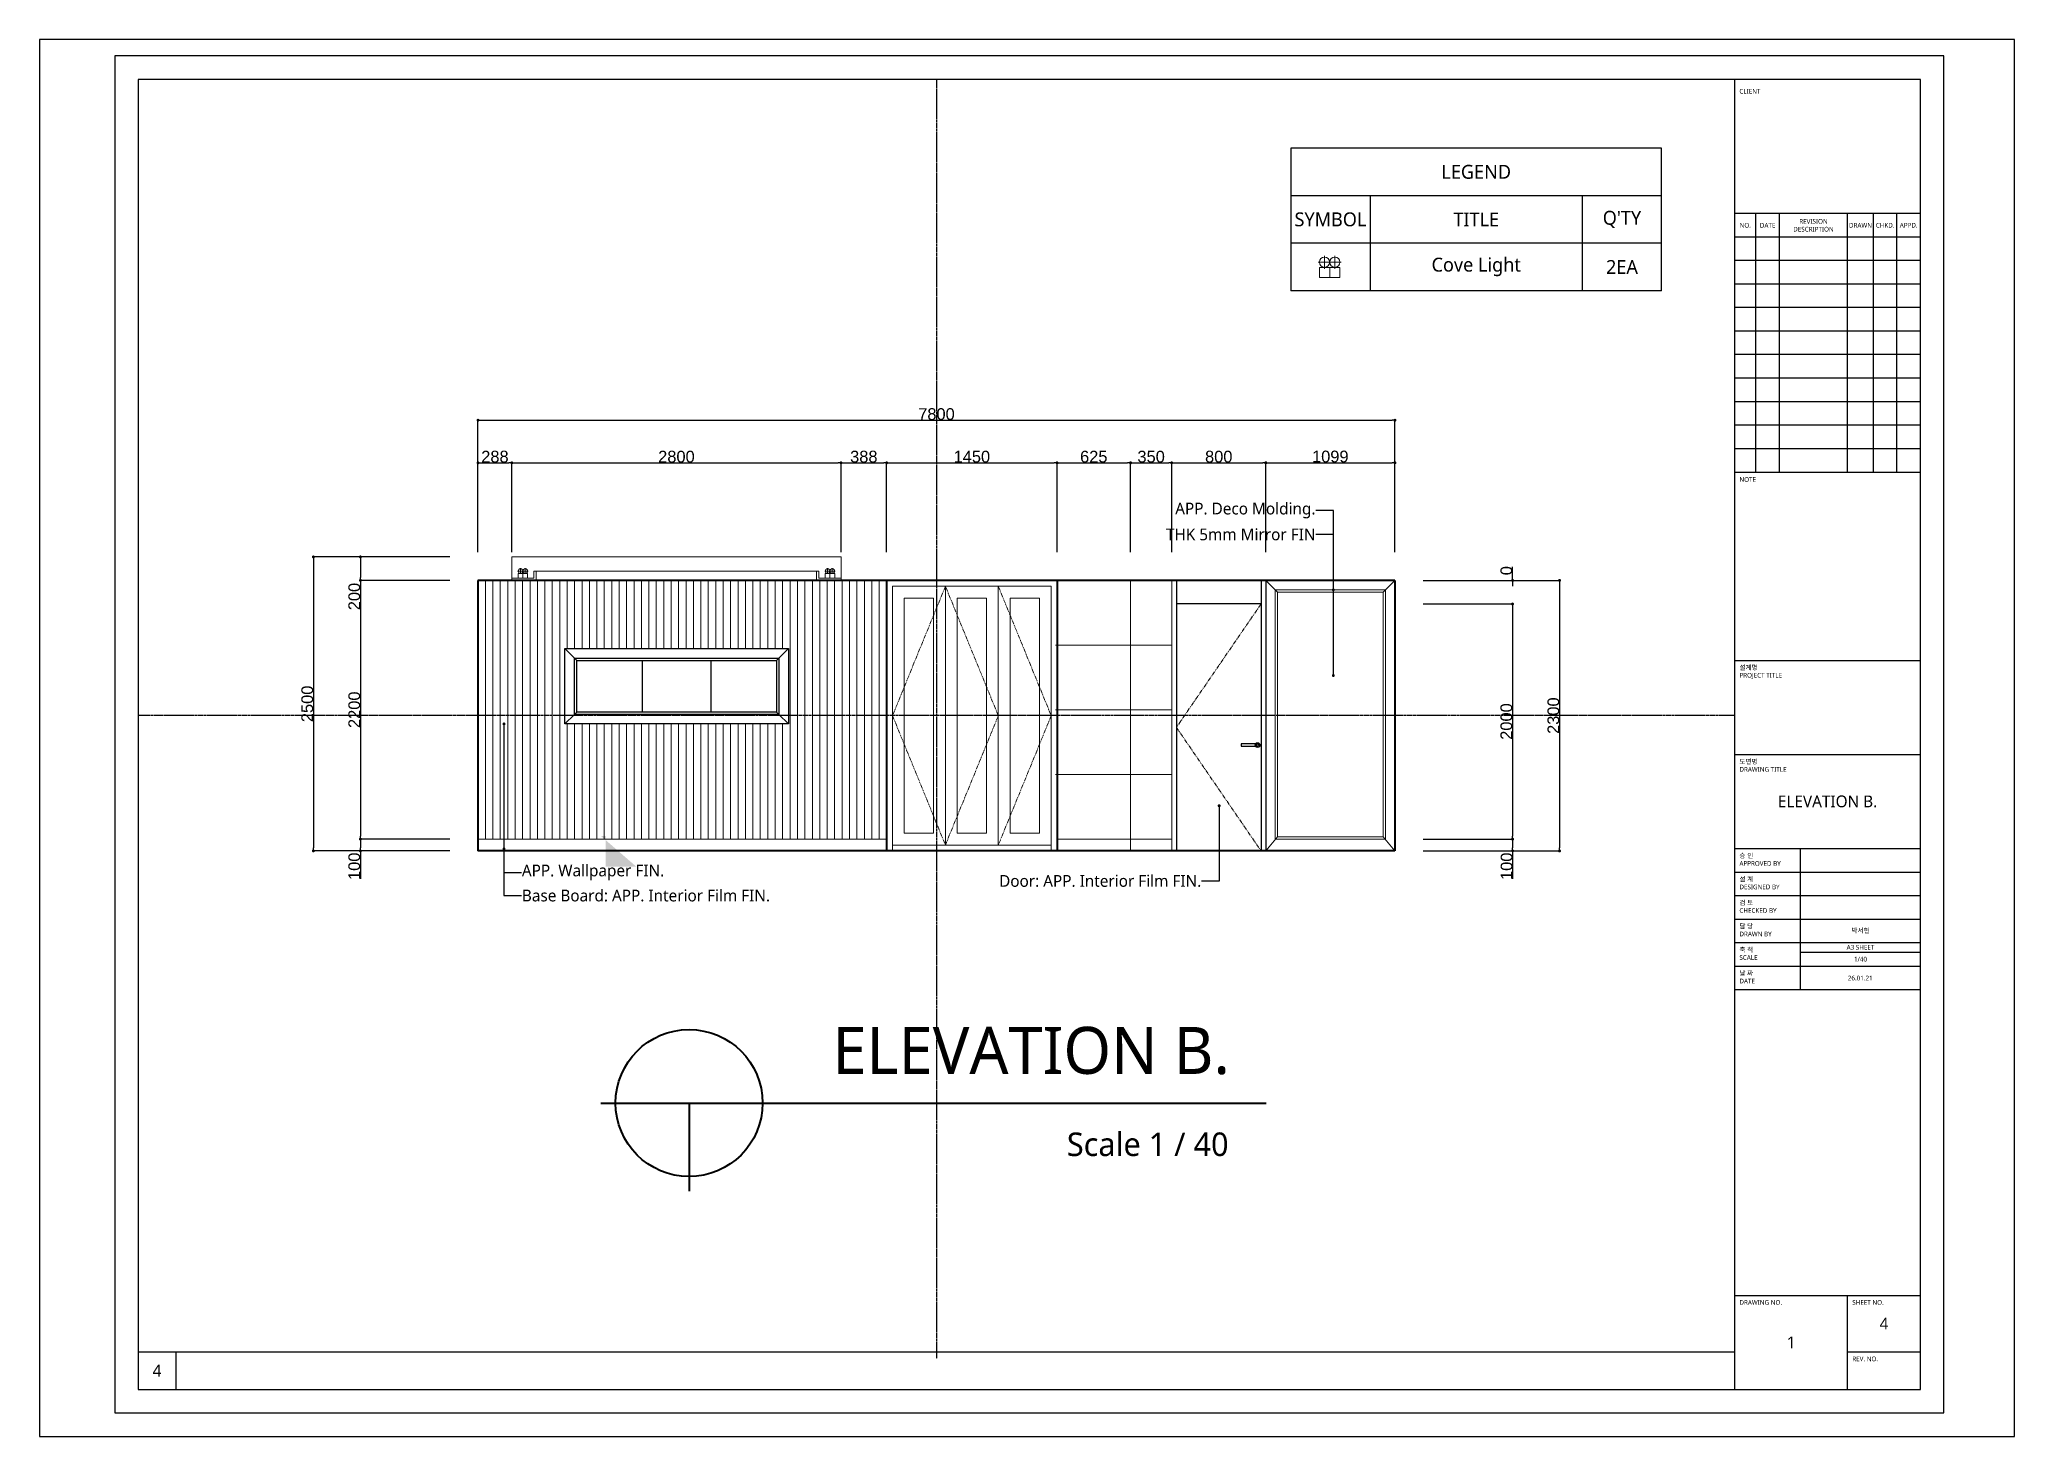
# Model space of a CAD drawing. Header units: millimetres. Extents: x 0 to 16800, y 0 to 11880.
import ezdxf
from ezdxf import colors
from ezdxf.entities.mleader import LeaderData, LeaderLine
from ezdxf.math import Vec2, Vec3

# ---------------------------------------------------------------- set-up
doc = ezdxf.new("R2010")
doc.units = ezdxf.units.MM
for name, pattern in [('CENTER', [50.8, 31.75, -6.35, 6.35, -6.35]), ('CENTER2', [28.575, 19.05, -3.175, 3.175, -3.175]), ('PHANTOM', [63.5, 31.75, -6.35, 6.35, -6.35, 6.35, -6.35])]:
    doc.linetypes.add(name, pattern=pattern)
for name, color, linetype, lineweight in [('가구', 4, 'Continuous', 20), ('가상선', 6, 'PHANTOM', 20), ('도면명', 3, 'Continuous', 40), ('문자', 3, 'Continuous', 25), ('문－창문', 4, 'Continuous', 25), ('벽체선', 2, 'Continuous', 40), ('우물천장', 2, 'Continuous', 20), ('조명', 6, 'Continuous', 20), ('치수', 7, 'Continuous', 20), ('타일', 5, 'Continuous', 9)]:
    doc.layers.add(name, color=color, linetype=linetype, lineweight=lineweight)
for name, color, linetype in [('실선', 7, 'Continuous'), ('중심선', 1, 'CENTER'), ('틀', 7, 'Continuous')]:
    doc.layers.add(name, color=color, linetype=linetype)
doc.styles.add('h1', font='malgun.ttf', dxfattribs={"height": 100})
doc.styles.add('H2', font='malgun.ttf')
doc.styles.get("Standard").update_dxf_attribs({"font": 'arial.ttf'})
doc.dimstyles.new('h1', dxfattribs={"dimtxt": 100, "dimasz": 25, "dimexe": 1.25, "dimexo": 240, "dimtad": 1, "dimtxsty": 'Standard', "dimblk": 'DOT', "dimcen": 2.5, "dimadec": 0, "dimazin": 0, "dimtfac": 1, "dimtmove": 0, "dimatfit": 3, "dimfxl": 1, "dimarcsym": 0})

# ---------------------------------------------------------------- blocks, each defined once
blk = doc.blocks.new('_Dot')
at = {"color": 0, "linetype": 'ByBlock', "lineweight": -2}
blk.add_line((-0.5, 0), (-1, 0), dxfattribs=at)
at = {"color": 0, "linetype": 'ByBlock', "const_width": 0.5}
blk.add_lwpolyline([(-0.25, 0, 1), (0.25, 0, 1)], format="xyb", close=True, dxfattribs=at)
blk = doc.blocks.new('*D2')
at = {"layer": 'Defpoints', "color": 0, "transparency": 16777216}
for p in [(11530, 8642), (3730, 7280), (11530, 7280)]:
    blk.add_point(p, dxfattribs=at)
at = {"layer": '치수', "color": 0, "lineweight": -2, "transparency": 16777216}
for p, q in [((3730, 7520), (3730, 8643)), ((3755, 8642), (11505, 8642)), ((11530, 7520), (11530, 8643))]:
    blk.add_line(p, q, dxfattribs=at)
at = {"layer": '치수', "color": 0, "lineweight": -2, "transparency": 16777216, "xscale": 25, "yscale": 25, "zscale": 25, "rotation": 180}
blk.add_blockref('_Dot', (3730, 8642), dxfattribs=at)
at = {"layer": '치수', "color": 0, "lineweight": -2, "transparency": 16777216, "xscale": 25, "yscale": 25, "zscale": 25}
blk.add_blockref('_Dot', (11530, 8642), dxfattribs=at)
at = {"layer": '치수', "color": 0, "transparency": 16777216, "insert": (7630, 8694), "char_height": 100, "attachment_point": 5}
blk.add_mtext('7800', dxfattribs=at)
blk = doc.blocks.new('*D3')
at = {"layer": 'Defpoints', "color": 0, "transparency": 16777216}
for p in [(3730, 7480), (2330, 4980), (3730, 4980)]:
    blk.add_point(p, dxfattribs=at)
at = {"layer": '치수', "color": 0, "lineweight": -2, "transparency": 16777216}
for p, q in [((3490, 7480), (2329, 7480)), ((2330, 7455), (2330, 5005)), ((3490, 4980), (2329, 4980))]:
    blk.add_line(p, q, dxfattribs=at)
at = {"layer": '치수', "color": 0, "lineweight": -2, "transparency": 16777216, "xscale": 25, "yscale": 25, "zscale": 25}
for p, rotation in [((2330, 7480), 90), ((2330, 4980), 270)]:
    blk.add_blockref('_Dot', p, dxfattribs=dict(at, rotation=rotation))
at = {"layer": '치수', "color": 0, "transparency": 16777216, "insert": (2278, 6230), "char_height": 100, "attachment_point": 5, "rotation": 90}
blk.add_mtext('2500', dxfattribs=at)
blk = doc.blocks.new('*D4')
at = {"layer": 'Defpoints', "color": 0, "transparency": 16777216}
for p in [(11530, 7280), (11530, 4980), (12930, 4980)]:
    blk.add_point(p, dxfattribs=at)
at = {"layer": '치수', "color": 0, "lineweight": -2, "transparency": 16777216}
for p, q in [((11770, 7280), (12931, 7280)), ((12930, 7255), (12930, 5005)), ((11770, 4980), (12931, 4980))]:
    blk.add_line(p, q, dxfattribs=at)
at = {"layer": '치수', "color": 0, "lineweight": -2, "transparency": 16777216, "xscale": 25, "yscale": 25, "zscale": 25}
for p, rotation in [((12930, 7280), 90), ((12930, 4980), 270)]:
    blk.add_blockref('_Dot', p, dxfattribs=dict(at, rotation=rotation))
at = {"layer": '치수', "color": 0, "transparency": 16777216, "insert": (12878, 6130), "char_height": 100, "attachment_point": 5, "rotation": 90}
blk.add_mtext('2300', dxfattribs=at)
blk = doc.blocks.new('*D5')
at = {"layer": 'Defpoints', "color": 0, "transparency": 16777216}
for p in [(4018, 8280), (3730, 7280), (4018, 7300)]:
    blk.add_point(p, dxfattribs=at)
at = {"layer": '치수', "color": 0, "lineweight": -2, "transparency": 16777216}
for p, q in [((3730, 7520), (3730, 8281)), ((3755, 8280), (3993, 8280)), ((4018, 7540), (4018, 8281))]:
    blk.add_line(p, q, dxfattribs=at)
at = {"layer": '치수', "color": 0, "lineweight": -2, "transparency": 16777216, "xscale": 25, "yscale": 25, "zscale": 25, "rotation": 180}
blk.add_blockref('_Dot', (3730, 8280), dxfattribs=at)
at = {"layer": '치수', "color": 0, "lineweight": -2, "transparency": 16777216, "xscale": 25, "yscale": 25, "zscale": 25}
blk.add_blockref('_Dot', (4018, 8280), dxfattribs=at)
at = {"layer": '치수', "color": 0, "transparency": 16777216, "insert": (3874, 8332), "char_height": 100, "attachment_point": 5}
blk.add_mtext('288', dxfattribs=at)
blk = doc.blocks.new('*D6')
at = {"layer": 'Defpoints', "color": 0, "transparency": 16777216}
for p in [(6818, 8280), (4018, 7280), (6818, 7280)]:
    blk.add_point(p, dxfattribs=at)
at = {"layer": '치수', "color": 0, "lineweight": -2, "transparency": 16777216}
for p, q in [((4018, 7520), (4018, 8281)), ((4043, 8280), (6793, 8280)), ((6818, 7520), (6818, 8281))]:
    blk.add_line(p, q, dxfattribs=at)
at = {"layer": '치수', "color": 0, "lineweight": -2, "transparency": 16777216, "xscale": 25, "yscale": 25, "zscale": 25, "rotation": 180}
blk.add_blockref('_Dot', (4018, 8280), dxfattribs=at)
at = {"layer": '치수', "color": 0, "lineweight": -2, "transparency": 16777216, "xscale": 25, "yscale": 25, "zscale": 25}
blk.add_blockref('_Dot', (6818, 8280), dxfattribs=at)
at = {"layer": '치수', "color": 0, "transparency": 16777216, "insert": (5418, 8332), "char_height": 100, "attachment_point": 5}
blk.add_mtext('2800', dxfattribs=at)
blk = doc.blocks.new('*D7')
at = {"layer": 'Defpoints', "color": 0, "transparency": 16777216}
for p in [(7206, 8280), (6818, 7280), (7206, 7280)]:
    blk.add_point(p, dxfattribs=at)
at = {"layer": '치수', "color": 0, "lineweight": -2, "transparency": 16777216}
for p, q in [((6818, 7520), (6818, 8281)), ((6843, 8280), (7181, 8280)), ((7206, 7520), (7206, 8281))]:
    blk.add_line(p, q, dxfattribs=at)
at = {"layer": '치수', "color": 0, "lineweight": -2, "transparency": 16777216, "xscale": 25, "yscale": 25, "zscale": 25, "rotation": 180}
blk.add_blockref('_Dot', (6818, 8280), dxfattribs=at)
at = {"layer": '치수', "color": 0, "lineweight": -2, "transparency": 16777216, "xscale": 25, "yscale": 25, "zscale": 25}
blk.add_blockref('_Dot', (7206, 8280), dxfattribs=at)
at = {"layer": '치수', "color": 0, "transparency": 16777216, "insert": (7012, 8332), "char_height": 100, "attachment_point": 5}
blk.add_mtext('388', dxfattribs=at)
blk = doc.blocks.new('*D8')
at = {"layer": 'Defpoints', "color": 0, "transparency": 16777216}
for p in [(8656, 8280), (7206, 7280), (8656, 7280)]:
    blk.add_point(p, dxfattribs=at)
at = {"layer": '치수', "color": 0, "lineweight": -2, "transparency": 16777216}
for p, q in [((7206, 7520), (7206, 8281)), ((7231, 8280), (8631, 8280)), ((8656, 7520), (8656, 8281))]:
    blk.add_line(p, q, dxfattribs=at)
at = {"layer": '치수', "color": 0, "lineweight": -2, "transparency": 16777216, "xscale": 25, "yscale": 25, "zscale": 25, "rotation": 180}
blk.add_blockref('_Dot', (7206, 8280), dxfattribs=at)
at = {"layer": '치수', "color": 0, "lineweight": -2, "transparency": 16777216, "xscale": 25, "yscale": 25, "zscale": 25}
blk.add_blockref('_Dot', (8656, 8280), dxfattribs=at)
at = {"layer": '치수', "color": 0, "transparency": 16777216, "insert": (7931, 8332), "char_height": 100, "attachment_point": 5}
blk.add_mtext('1450', dxfattribs=at)
blk = doc.blocks.new('*D9')
at = {"layer": 'Defpoints', "color": 0, "transparency": 16777216}
for p in [(9281, 8280), (8656, 7280), (9281, 7280)]:
    blk.add_point(p, dxfattribs=at)
at = {"layer": '치수', "color": 0, "lineweight": -2, "transparency": 16777216}
for p, q in [((8656, 7520), (8656, 8281)), ((8681, 8280), (9256, 8280)), ((9281, 7520), (9281, 8281))]:
    blk.add_line(p, q, dxfattribs=at)
at = {"layer": '치수', "color": 0, "lineweight": -2, "transparency": 16777216, "xscale": 25, "yscale": 25, "zscale": 25, "rotation": 180}
blk.add_blockref('_Dot', (8656, 8280), dxfattribs=at)
at = {"layer": '치수', "color": 0, "lineweight": -2, "transparency": 16777216, "xscale": 25, "yscale": 25, "zscale": 25}
blk.add_blockref('_Dot', (9281, 8280), dxfattribs=at)
at = {"layer": '치수', "color": 0, "transparency": 16777216, "insert": (8968, 8332), "char_height": 100, "attachment_point": 5}
blk.add_mtext('625', dxfattribs=at)
blk = doc.blocks.new('*D10')
at = {"layer": 'Defpoints', "color": 0, "transparency": 16777216}
for p in [(9631, 8280), (9281, 7280), (9631, 7280)]:
    blk.add_point(p, dxfattribs=at)
at = {"layer": '치수', "color": 0, "lineweight": -2, "transparency": 16777216}
for p, q in [((9281, 7520), (9281, 8281)), ((9306, 8280), (9606, 8280)), ((9631, 7520), (9631, 8281))]:
    blk.add_line(p, q, dxfattribs=at)
at = {"layer": '치수', "color": 0, "lineweight": -2, "transparency": 16777216, "xscale": 25, "yscale": 25, "zscale": 25, "rotation": 180}
blk.add_blockref('_Dot', (9281, 8280), dxfattribs=at)
at = {"layer": '치수', "color": 0, "lineweight": -2, "transparency": 16777216, "xscale": 25, "yscale": 25, "zscale": 25}
blk.add_blockref('_Dot', (9631, 8280), dxfattribs=at)
at = {"layer": '치수', "color": 0, "transparency": 16777216, "insert": (9456, 8332), "char_height": 100, "attachment_point": 5}
blk.add_mtext('350', dxfattribs=at)
blk = doc.blocks.new('*D11')
at = {"layer": 'Defpoints', "color": 0, "transparency": 16777216}
for p in [(10431, 8280), (9631, 7280), (10431, 7280)]:
    blk.add_point(p, dxfattribs=at)
at = {"layer": '치수', "color": 0, "lineweight": -2, "transparency": 16777216}
for p, q in [((9631, 7520), (9631, 8281)), ((9656, 8280), (10406, 8280)), ((10431, 7520), (10431, 8281))]:
    blk.add_line(p, q, dxfattribs=at)
at = {"layer": '치수', "color": 0, "lineweight": -2, "transparency": 16777216, "xscale": 25, "yscale": 25, "zscale": 25, "rotation": 180}
blk.add_blockref('_Dot', (9631, 8280), dxfattribs=at)
at = {"layer": '치수', "color": 0, "lineweight": -2, "transparency": 16777216, "xscale": 25, "yscale": 25, "zscale": 25}
blk.add_blockref('_Dot', (10431, 8280), dxfattribs=at)
at = {"layer": '치수', "color": 0, "transparency": 16777216, "insert": (10031, 8332), "char_height": 100, "attachment_point": 5}
blk.add_mtext('800', dxfattribs=at)
blk = doc.blocks.new('*D12')
at = {"layer": 'Defpoints', "color": 0, "transparency": 16777216}
for p in [(11530, 8281), (10431, 7280), (11530, 7280)]:
    blk.add_point(p, dxfattribs=at)
at = {"layer": '치수', "color": 0, "lineweight": -2, "transparency": 16777216}
for p, q in [((10431, 7520), (10431, 8282)), ((10456, 8281), (11505, 8281)), ((11530, 7520), (11530, 8282))]:
    blk.add_line(p, q, dxfattribs=at)
at = {"layer": '치수', "color": 0, "lineweight": -2, "transparency": 16777216, "xscale": 25, "yscale": 25, "zscale": 25, "rotation": 180}
blk.add_blockref('_Dot', (10431, 8281), dxfattribs=at)
at = {"layer": '치수', "color": 0, "lineweight": -2, "transparency": 16777216, "xscale": 25, "yscale": 25, "zscale": 25}
blk.add_blockref('_Dot', (11530, 8281), dxfattribs=at)
at = {"layer": '치수', "color": 0, "transparency": 16777216, "insert": (10980, 8333), "char_height": 100, "attachment_point": 5}
blk.add_mtext('1099', dxfattribs=at)
blk = doc.blocks.new('*D13')
at = {"layer": 'Defpoints', "color": 0, "transparency": 16777216}
for p in [(11530, 7280), (11530, 7280), (12530, 7280)]:
    blk.add_point(p, dxfattribs=at)
at = {"layer": '치수', "color": 0, "lineweight": -2, "transparency": 16777216}
for p, q in [((12530, 7305), (12530, 7396)), ((11770, 7280), (12531, 7280)), ((11770, 7280), (12531, 7280)), ((12530, 7255), (12530, 7230))]:
    blk.add_line(p, q, dxfattribs=at)
at = {"layer": '치수', "color": 0, "lineweight": -2, "transparency": 16777216, "xscale": 25, "yscale": 25, "zscale": 25}
for rotation in [270, 90]:
    blk.add_blockref('_Dot', (12530, 7280), dxfattribs=dict(at, rotation=rotation))
at = {"layer": '치수', "color": 0, "transparency": 16777216, "insert": (12478, 7363), "char_height": 100, "attachment_point": 5, "rotation": 90}
blk.add_mtext('0', dxfattribs=at)
blk = doc.blocks.new('*D14')
at = {"layer": 'Defpoints', "color": 0, "transparency": 16777216}
for p in [(11530, 7080), (11530, 5080), (12530, 5080)]:
    blk.add_point(p, dxfattribs=at)
at = {"layer": '치수', "color": 0, "lineweight": -2, "transparency": 16777216}
for p, q in [((11770, 7080), (12531, 7080)), ((12530, 7055), (12530, 5105)), ((11770, 5080), (12531, 5080))]:
    blk.add_line(p, q, dxfattribs=at)
at = {"layer": '치수', "color": 0, "lineweight": -2, "transparency": 16777216, "xscale": 25, "yscale": 25, "zscale": 25}
for p, rotation in [((12530, 7080), 90), ((12530, 5080), 270)]:
    blk.add_blockref('_Dot', p, dxfattribs=dict(at, rotation=rotation))
at = {"layer": '치수', "color": 0, "transparency": 16777216, "insert": (12478, 6080), "char_height": 100, "attachment_point": 5, "rotation": 90}
blk.add_mtext('2000', dxfattribs=at)
blk = doc.blocks.new('*D15')
at = {"layer": 'Defpoints', "color": 0, "transparency": 16777216}
for p in [(11530, 5080), (11530, 4980), (12531, 4980)]:
    blk.add_point(p, dxfattribs=at)
at = {"layer": '치수', "color": 0, "lineweight": -2, "transparency": 16777216}
for p, q in [((11770, 5080), (12532, 5080)), ((12531, 5055), (12531, 5005)), ((11770, 4980), (12532, 4980)), ((12531, 4980), (12531, 4743))]:
    blk.add_line(p, q, dxfattribs=at)
at = {"layer": '치수', "color": 0, "lineweight": -2, "transparency": 16777216, "xscale": 25, "yscale": 25, "zscale": 25}
for p, rotation in [((12531, 5080), 90), ((12531, 4980), 270)]:
    blk.add_blockref('_Dot', p, dxfattribs=dict(at, rotation=rotation))
at = {"layer": '치수', "color": 0, "transparency": 16777216, "insert": (12480, 4849), "char_height": 100, "attachment_point": 5, "rotation": 90}
blk.add_mtext('100', dxfattribs=at)
blk = doc.blocks.new('*D16')
at = {"layer": 'Defpoints', "color": 0, "transparency": 16777216}
for p in [(3731, 7480), (2730, 7280), (3731, 7280)]:
    blk.add_point(p, dxfattribs=at)
at = {"layer": '치수', "color": 0, "lineweight": -2, "transparency": 16777216}
for p, q in [((3491, 7480), (2729, 7480)), ((2730, 7455), (2730, 7305)), ((3491, 7280), (2729, 7280)), ((2730, 7280), (2730, 7031))]:
    blk.add_line(p, q, dxfattribs=at)
at = {"layer": '치수', "color": 0, "lineweight": -2, "transparency": 16777216, "xscale": 25, "yscale": 25, "zscale": 25}
for p, rotation in [((2730, 7480), 90), ((2730, 7280), 270)]:
    blk.add_blockref('_Dot', p, dxfattribs=dict(at, rotation=rotation))
at = {"layer": '치수', "color": 0, "transparency": 16777216, "insert": (2678, 7143), "char_height": 100, "attachment_point": 5, "rotation": 90}
blk.add_mtext('200', dxfattribs=at)
blk = doc.blocks.new('*D17')
at = {"layer": 'Defpoints', "color": 0, "transparency": 16777216}
for p in [(3730, 7280), (2730, 5080), (3730, 5080)]:
    blk.add_point(p, dxfattribs=at)
at = {"layer": '치수', "color": 0, "lineweight": -2, "transparency": 16777216}
for p, q in [((3490, 7280), (2729, 7280)), ((2730, 7255), (2730, 5105)), ((3490, 5080), (2729, 5080))]:
    blk.add_line(p, q, dxfattribs=at)
at = {"layer": '치수', "color": 0, "lineweight": -2, "transparency": 16777216, "xscale": 25, "yscale": 25, "zscale": 25}
for p, rotation in [((2730, 7280), 90), ((2730, 5080), 270)]:
    blk.add_blockref('_Dot', p, dxfattribs=dict(at, rotation=rotation))
at = {"layer": '치수', "color": 0, "transparency": 16777216, "insert": (2678, 6180), "char_height": 100, "attachment_point": 5, "rotation": 90}
blk.add_mtext('2200', dxfattribs=at)
blk = doc.blocks.new('*D18')
at = {"layer": 'Defpoints', "color": 0, "transparency": 16777216}
for p in [(3730, 5080), (2730, 4980), (3730, 4980)]:
    blk.add_point(p, dxfattribs=at)
at = {"layer": '치수', "color": 0, "lineweight": -2, "transparency": 16777216}
for p, q in [((3490, 5080), (2729, 5080)), ((2730, 5055), (2730, 5005)), ((3490, 4980), (2729, 4980)), ((2730, 4980), (2730, 4743))]:
    blk.add_line(p, q, dxfattribs=at)
at = {"layer": '치수', "color": 0, "lineweight": -2, "transparency": 16777216, "xscale": 25, "yscale": 25, "zscale": 25}
for p, rotation in [((2730, 5080), 90), ((2730, 4980), 270)]:
    blk.add_blockref('_Dot', p, dxfattribs=dict(at, rotation=rotation))
at = {"layer": '치수', "color": 0, "transparency": 16777216, "insert": (2678, 4849), "char_height": 100, "attachment_point": 5, "rotation": 90}
blk.add_mtext('100', dxfattribs=at)
blk = doc.blocks.new('*U20')
at = {"layer": '중심선', "color": 0, "linetype": 'CENTER2', "transparency": 16777216}
blk.add_line((0, 5574), (0, -5307), dxfattribs=at)
blk = doc.blocks.new('*U21')
at = {"layer": '중심선', "color": 0, "linetype": 'CENTER2', "transparency": 16777216}
blk.add_line((6398.5, 0), (-7188.5, 0), dxfattribs=at)

msp = doc.modelspace()

# ---------------------------------------------------------------- hatches: boundary and pattern name
at = {"layer": '가구'}
h = msp.add_hatch(color=256, dxfattribs=at)
h.dxf.hatch_style = 1
edge = h.paths.add_edge_path(flags=17)
edge.add_line((4775.267, 5107), (4815.267, 5107))
edge = h.paths.add_edge_path(flags=17)
edge.add_line((4815.267, 4847), (4815.267, 5107))
h.paths.add_polyline_path([(4815.267, 4847), (4815.267, 5107)], flags=16)
edge = h.paths.add_edge_path()
edge.add_line((4815.267, 4847), (4815.267, 5107))
edge.add_line((4815.267, 4847), (4815.267, 5107))
edge.add_line((4775.267, 4847), (4775.267, 5107))
edge.add_line((5075.267, 4847), (5035.267, 4847))
edge.add_line((4815.267, 4847), (4815.267, 5107))
edge.add_line((4775.267, 5107), (4815.267, 5107))

# ---------------------------------------------------------------- linework, layer by layer
for p, q in [((8606, 7230), (7256, 7230)), ((7256, 7230), (7256, 4980)), ((7706, 7230), (7706, 5030)), ((8156, 7230), (8156, 5030)), ((8606, 7230), (8606, 4980)), ((10431, 7280), (10531, 7180)), ((11430, 7180), (11530, 7280)), ((7356, 7130), (7356, 5130)), ((7606, 7130), (7356, 7130)), ((7606, 7130), (7606, 5130)), ((7806, 7130), (7806, 5130)), ((8056, 7130), (7806, 7130)), ((8056, 7130), (8056, 5130)), ((8506, 7130), (8256, 7130)), ((8256, 7130), (8256, 5130)), ((8506, 7130), (8506, 5130)), ((11450, 7200), (10511, 7200)), ((10511, 7200), (10511, 5080)), ((11430, 7180), (10531, 7180)), ((10531, 7180), (10531, 5100)), ((11430, 7180), (11430, 5100)), ((11450, 7200), (11450, 5080)), ((7606, 5130), (7356, 5130)), ((8056, 5130), (7806, 5130)), ((8506, 5130), (8256, 5130)), ((10531, 5100), (10431, 4980)), ((11450, 5080), (10511, 5080)), ((11430, 5100), (10531, 5100)), ((11430, 5100), (11530, 4980)), ((8606, 5030), (7256, 5030))]:
    msp.add_line(p, q, dxfattribs=at)
at = {"layer": '가상선'}
for p, q in [((7706, 7230), (7256, 6130)), ((8156, 6130), (7706, 7230)), ((8156, 7230), (8606, 6130)), ((10391, 7080), (9671, 6030)), ((7256, 6130), (7706, 5030)), ((7706, 5030), (8156, 6130)), ((8606, 6130), (8156, 5030)), ((9671, 6030), (10391, 4980))]:
    msp.add_line(p, q, dxfattribs=at)
at = {"layer": '도면명'}
for p, q in [((4775.409, 2835.734), (10435.735, 2835.734)), ((5525.409, 2835.734), (5525.409, 2085.734))]:
    msp.add_line(p, q, dxfattribs=at)
msp.add_circle((5525.409, 2835.734), 625, dxfattribs=at)
at = {"layer": '문－창문'}
for p, q in [((9671, 7280), (9671, 4980)), ((10391, 7280), (10391, 4980)), ((10431, 7280), (10431, 4980)), ((10391, 7080), (9671, 7080)), ((4470, 6700), (4550, 6620)), ((4550, 6620), (4570, 6600)), ((4570, 6600), (6270, 6600)), ((4570, 6160), (4570, 6600)), ((5130, 6160), (5130, 6600)), ((5710, 6600), (5710, 6160)), ((6270, 6600), (6290, 6620)), ((6270, 6600), (6270, 6160)), ((6290, 6620), (6370, 6700)), ((4550, 6140), (4470, 6060)), ((4570, 6160), (4550, 6140)), ((6270, 6160), (4570, 6160)), ((6270, 6160), (6290, 6140)), ((6290, 6140), (6370, 6060)), ((10361, 5890), (10221, 5890)), ((10221, 5890), (10221, 5870)), ((10221, 5870), (10361, 5870))]:
    msp.add_line(p, q, dxfattribs=at)
for points in [[(4470, 6700), (6370, 6700), (6370, 6060), (4470, 6060)], [(4550, 6620), (6290, 6620), (6290, 6140), (4550, 6140)]]:
    msp.add_lwpolyline(points, close=True, dxfattribs=at)
for radius in [20, 10]:
    msp.add_circle((10361, 5880), radius, dxfattribs=at)
at = {"layer": '벽체선'}
for p, q in [((3730, 7280), (3730, 4980)), ((8642, 7280), (3730, 7280)), ((7206, 7280), (7206, 4980)), ((11530, 7280), (8642, 7280)), ((8656, 7280), (8656, 4980)), ((8656, 7280), (8656, 4980)), ((8656, 7280), (8656, 4980)), ((11530, 7280), (11530, 4980)), ((11530, 4980), (3730, 4980))]:
    msp.add_line(p, q, dxfattribs=at)
at = {"layer": '실선'}
for p, q in [((13797.972, 10956.229), (10644.536, 10956.229)), ((10644.536, 10956.229), (10644.536, 9743.427)), ((13797.972, 9743.427), (13797.972, 10956.229)), ((13797.972, 10551.961), (10644.536, 10551.961)), ((11318.314, 10551.961), (11318.314, 9743.427)), ((13124.194, 9743.427), (13124.194, 10551.961)), ((13797.972, 10147.694), (10644.536, 10147.694)), ((13797.972, 9743.427), (10644.536, 9743.427))]:
    msp.add_line(p, q, dxfattribs=at)
at = {"layer": '우물천장'}
for p, q in [((6818, 7480), (4018, 7480)), ((4018, 7480), (4018, 7280)), ((6818, 7480), (6818, 7280)), ((4206, 7300), (4018, 7300)), ((6630, 7360), (4206, 7360)), ((4206, 7360), (4206, 7300)), ((4226, 7360), (4226, 7280)), ((6610, 7360), (6610, 7280)), ((6630, 7360), (6630, 7300)), ((6818, 7300), (6630, 7300))]:
    msp.add_line(p, q, dxfattribs=at)
at = {"layer": '조명'}
for p, q in [((10931.282, 9985.796), (10876.719, 9985.796)), ((10931.282, 9985.796), (10931.282, 10040.359)), ((10931.282, 9985.796), (11018.582, 9985.796)), ((10931.282, 9985.796), (10931.282, 9931.234)), ((11018.582, 9985.796), (11018.582, 10040.359)), ((11018.582, 9985.796), (11073.145, 9985.796)), ((11018.582, 9985.796), (11018.582, 9931.234)), ((4092, 7359.999), (4067, 7359.999)), ((4092, 7359.999), (4092, 7384.999)), ((4092, 7359.999), (4132, 7359.999)), ((4092, 7359.999), (4092, 7334.999)), ((4132, 7359.999), (4132, 7384.999)), ((4132, 7359.999), (4157, 7359.999)), ((4132, 7359.999), (4132, 7334.999)), ((6704, 7359.999), (6679, 7359.999)), ((6704, 7359.999), (6704, 7384.999)), ((6704, 7359.999), (6744, 7359.999)), ((6704, 7359.999), (6704, 7334.999)), ((6744, 7359.999), (6744, 7384.999)), ((6744, 7359.999), (6769, 7359.999)), ((6744, 7359.999), (6744, 7334.999))]:
    msp.add_line(p, q, dxfattribs=at)
for points in [[(10974.932, 9854.847), (10887.631, 9854.847), (10887.631, 9942.147), (10974.932, 9942.147)], [(10974.932, 9854.847), (11062.232, 9854.847), (11062.232, 9942.147), (10974.932, 9942.147)], [(4112, 7300), (4072, 7300), (4072, 7340), (4112, 7340)], [(4112, 7300), (4152, 7300), (4152, 7340), (4112, 7340)], [(6724, 7300), (6684, 7300), (6684, 7340), (6724, 7340)], [(6724, 7300), (6764, 7300), (6764, 7340), (6724, 7340)]]:
    msp.add_lwpolyline(points, close=True, dxfattribs=at)
for centre, radius in [((10931.282, 9985.796), 43.65), ((11018.582, 9985.796), 43.65), ((4092, 7359.999), 20), ((4132, 7359.999), 20), ((6704, 7359.999), 20), ((6744, 7359.999), 20)]:
    msp.add_circle(centre, radius, dxfattribs=at)
at = {"layer": '치수'}
msp.add_line((7206, 5080), (3730, 5080), dxfattribs=at)
at = {"layer": '타일'}
for p, q in [((3793.2, 7280), (3793.2, 5080)), ((3856.4, 7280), (3856.4, 5080)), ((3919.6, 7280), (3919.6, 5080)), ((3982.8, 7280), (3982.8, 5080)), ((4046, 7280), (4046, 5080)), ((4109.2, 7280), (4109.2, 5080)), ((4172.4, 7280), (4172.4, 5080)), ((4235.6, 7280), (4235.6, 5080)), ((4298.8, 7280), (4298.8, 5080)), ((4362, 7280), (4362, 5080)), ((4425.2, 7280), (4425.2, 5080)), ((4488.4, 7280), (4488.4, 6700)), ((4551.6, 7280), (4551.6, 6700)), ((4614.8, 7280), (4614.8, 6700)), ((4678, 7280), (4678, 6700)), ((4741.2, 7280), (4741.2, 6700)), ((4804.4, 7280), (4804.4, 6700)), ((4867.6, 7280), (4867.6, 6700)), ((4930.8, 7280), (4930.8, 6700)), ((4994, 7280), (4994, 6700)), ((5057.2, 7280), (5057.2, 6700)), ((5120.4, 7280), (5120.4, 6700)), ((5183.6, 7280), (5183.6, 6700)), ((5246.8, 7280), (5246.8, 6700)), ((5310, 7280), (5310, 6700)), ((5373.2, 7280), (5373.2, 6700)), ((5436.4, 7280), (5436.4, 6700)), ((5499.6, 7280), (5499.6, 6700)), ((5562.8, 7280), (5562.8, 6700)), ((5626, 7280), (5626, 6700)), ((5689.2, 7280), (5689.2, 6700)), ((5752.4, 7280), (5752.4, 6700)), ((5815.6, 7280), (5815.6, 6700)), ((5878.8, 7280), (5878.8, 6700)), ((5942, 7280), (5942, 6700)), ((6005.2, 7280), (6005.2, 6700)), ((6068.4, 7280), (6068.4, 6700)), ((6131.6, 7280), (6131.6, 6700)), ((6194.8, 7280), (6194.8, 6700)), ((6258, 7280), (6258, 6700)), ((6321.2, 7280), (6321.2, 6700)), ((6384.4, 7280), (6384.4, 5080)), ((6447.6, 7280), (6447.6, 5080)), ((6510.8, 7280), (6510.8, 5080)), ((6574, 7280), (6574, 5080)), ((6637.2, 7280), (6637.2, 5080)), ((6700.4, 7280), (6700.4, 5080)), ((6763.6, 7280), (6763.6, 5080)), ((6826.8, 7280), (6826.8, 5080)), ((6890, 7280), (6890, 5080)), ((6953.2, 7280), (6953.2, 5080)), ((7016.4, 7280), (7016.4, 5080)), ((7079.6, 7280), (7079.6, 5080)), ((7142.8, 7280), (7142.8, 5080)), ((9281, 7280), (9281, 4980)), ((9631, 7280), (9631, 4980)), ((9631, 6730), (8642, 6730)), ((4488.4, 6060), (4488.4, 5080)), ((4551.6, 6060), (4551.6, 5080)), ((4614.8, 6060), (4614.8, 5080)), ((4678, 6060), (4678, 5080)), ((4741.2, 6060), (4741.2, 5080)), ((4804.4, 6060), (4804.4, 5080)), ((4867.6, 6060), (4867.6, 5080)), ((4930.8, 6060), (4930.8, 5080)), ((4994, 6060), (4994, 5080)), ((5057.2, 6060), (5057.2, 5080)), ((5120.4, 6060), (5120.4, 5080)), ((5183.6, 6060), (5183.6, 5080)), ((5246.8, 6060), (5246.8, 5080)), ((5310, 6060), (5310, 5080)), ((5373.2, 6060), (5373.2, 5080)), ((5436.4, 6060), (5436.4, 5080)), ((5499.6, 6060), (5499.6, 5080)), ((5562.8, 6060), (5562.8, 5080)), ((5626, 6060), (5626, 5080)), ((5689.2, 6060), (5689.2, 5080)), ((5752.4, 6060), (5752.4, 5080)), ((5815.6, 6060), (5815.6, 5080)), ((5878.8, 6060), (5878.8, 5080)), ((5942, 6060), (5942, 5080)), ((6005.2, 6060), (6005.2, 5080)), ((6068.4, 6060), (6068.4, 5080)), ((6131.6, 6060), (6131.6, 5080)), ((6194.8, 6060), (6194.8, 5080)), ((6258, 6060), (6258, 5080)), ((6321.2, 6060), (6321.2, 5080)), ((9631, 6180), (8642, 6180)), ((9631, 5630), (8642, 5630)), ((9631, 5080), (8656, 5080))]:
    msp.add_line(p, q, dxfattribs=at)
at = {"layer": '틀'}
for p, q in [((16800, 11880), (0, 11880)), ((0, 11880), (0, 0)), ((16800, 0), (16800, 11880)), ((16200, 11740), (640, 11740)), ((640, 11740), (640, 200)), ((16200, 200), (16200, 11740)), ((16000, 11540), (840, 11540)), ((840, 11540), (840, 400)), ((14420, 400), (14420, 11540)), ((16000, 400), (16000, 11540)), ((16000, 10400), (14420, 10400)), ((14600, 8200), (14600, 10400)), ((14800, 8200), (14800, 10400)), ((15380, 8200), (15380, 10400)), ((15600, 8200), (15600, 10400)), ((15800, 8200), (15800, 10400)), ((16000, 10200), (14420, 10200)), ((16000, 10000), (14420, 10000)), ((16000, 9800), (14420, 9800)), ((16000, 9600), (14420, 9600)), ((16000, 9400), (14420, 9400)), ((16000, 9200), (14420, 9200)), ((16000, 9000), (14420, 9000)), ((16000, 8800), (14420, 8800)), ((16000, 8600), (14420, 8600)), ((16000, 8400), (14420, 8400)), ((14420, 8200), (16000, 8200)), ((14420, 6600), (16000, 6600)), ((14420, 5800), (16000, 5800)), ((14420, 5000), (16000, 5000)), ((14980, 3800), (14980, 5000)), ((14420, 4800), (16000, 4800)), ((14420, 4600), (16000, 4600)), ((14420, 4400), (16000, 4400)), ((14420, 4200), (16000, 4200)), ((14980, 4120), (16000, 4120)), ((14420, 4000), (16000, 4000)), ((14420, 3800), (16000, 3800)), ((14420, 1200), (16000, 1200)), ((15380, 400), (15380, 1200)), ((840, 720), (14420, 720)), ((1160, 720), (1160, 400)), ((15380, 720), (16000, 720)), ((840, 400), (16000, 400)), ((640, 200), (16200, 200)), ((0, 0), (16800, 0))]:
    msp.add_line(p, q, dxfattribs=at)

# ---------------------------------------------------------------- block references
at = {"layer": '중심선', "linetype": 'CENTER2'}
for name, p in [('*U20', (7630, 5970)), ('*U21', (8025, 6130))]:
    msp.add_blockref(name, p, dxfattribs=at)

# ---------------------------------------------------------------- texts
at = {"layer": '도면명', "linetype": 'Continuous', "ltscale": 0.5, "attachment_point": 1, "style": 'H2'}
for s, width, insert, char_height in [('ELEVATION B.', 3551.83162, (6745.169, 3483.331), 400), ('Scale 1 / 40', 1957.42834, (8739.272, 2585.095), 200)]:
    msp.add_mtext_dynamic_manual_height_columns(s, width=width, gutter_width=15, heights=[0], dxfattribs=dict(at, insert=insert, char_height=char_height))
at = {"layer": '실선', "char_height": 118.0005, "attachment_point": 5, "style": 'h1'}
for s, width, insert in [('LEGEND', 3153.43659, (12221.254, 10754.095)), ("Q'TY", 673.77856, (13461.083, 10349.828)), ('SYMBOL', 673.77856, (10981.425, 10349.828)), ('TITLE', 1805.87946, (12221.254, 10349.828)), ('Cove Light', 1805.87946, (12221.254, 9945.561)), ('2EA', 673.77856, (13461.083, 9945.561))]:
    msp.add_mtext_dynamic_manual_height_columns(s, width=width, gutter_width=590.003, heights=[0], dxfattribs=dict(at, insert=insert))
at = {"layer": '틀', "style": 'h1'}
for s, width, heights, insert, char_height, attachment_point in [('CLIENT', 400, [0], (14460, 11460), 40, 1), ('NO.', 180, [0], (14510, 10300), 40, 5), ('DATE', 200, [0], (14700, 10300), 40, 5), ('REVISION\\PDESCRIPTION', 580, [0], (15090, 10300), 40, 5), ('DRAWN', 220, [0], (15490, 10300), 40, 5), ('CHKD.', 200, [0], (15700, 10300), 40, 5), ('APPD.', 200, [0], (15900, 10300), 40, 5), ('NOTE', 400, [0], (14460, 8158.558), 40, 1), ('{\\fGulim|b0|i0|c129|p50;설계명}\\PPROJECT TITLE', 1107.85353, [0], (14460, 6560), 40, 1), ('{\\fGulim|b0|i0|c129|p50;도면명}\\PDRAWING TITLE', 441.646, [0], (14460, 5760), 40, 1), ('ELEVATION B.', 1580, [0], (15210, 5400), 100, 5), ('{\\fGulim|b0|i0|c129|p50;승 인}\\PAPPROVED BY', 400, [0], (14460, 4960), 40, 1), ('설 계\\PDESIGNED BY', 400, [0], (14460, 4760), 40, 1), ('검 토\\PCHECKED BY', 400, [0], (14460, 4560), 40, 1), ('담 당\\PDRAWN BY', 400, [0], (14460, 4360), 40, 1), ('박서현', 1020, [0], (15490, 4301.014), 40, 5), ('축 척\\PSCALE', 400, [0], (14460, 4160), 40, 1), ('A3 SHEET', 1020, [41.332], (15490, 4160), 40, 5), ('1/40', 1020, [41.332], (15490, 4058.974), 40, 5), ('날 짜\\PDATE', 400, [0], (14460, 3960), 40, 1), ('26.01.21', 1020, [0], (15487.861, 3898.214), 40, 5), ('DRAWING NO.', 400, [0], (14460, 1160), 40, 1), ('SHEET NO.', 400, [0], (15420, 1160), 40, 1), ('4', 620, [0], (15690, 960), 100, 5), ('1', 960, [0], (14900, 800), 100, 5), ('REV. NO.', 400, [0], (15420, 680), 40, 1)]:
    msp.add_mtext_dynamic_manual_height_columns(s, width=width, gutter_width=500, heights=heights, dxfattribs=dict(at, insert=insert, char_height=char_height, attachment_point=attachment_point))
at = {"layer": '틀', "insert": (1000, 560), "char_height": 100, "attachment_point": 5}
msp.add_mtext_dynamic_manual_height_columns('4', width=320, gutter_width=500, heights=[316.868], dxfattribs=at)

# ---------------------------------------------------------------- dimensions: what is measured, and where the dimension line sits
at = {"layer": '치수'}
for base, p1, p2, picture, middle in [((11530, 8642.06), (3730, 7280), (11530, 7280), '*D2', (7630, 8693.742)), ((4018, 8280), (3730, 7280), (4018, 7300), '*D5', (3874, 8331.682)), ((6818, 8280), (4018, 7280), (6818, 7280), '*D6', (5418, 8331.682)), ((7206, 8280), (6818, 7280), (7206, 7280), '*D7', (7012, 8331.716)), ((8656, 8280), (7206, 7280), (8656, 7280), '*D8', (7931, 8331.682)), ((9281, 8280), (8656, 7280), (9281, 7280), '*D9', (8968.5, 8331.682)), ((9631, 8280), (9281, 7280), (9631, 7280), '*D10', (9456, 8331.716)), ((10431, 8280), (9631, 7280), (10431, 7280), '*D11', (10031, 8331.682)), ((11530, 8281.25), (10431, 7280), (11530, 7280), '*D12', (10980.5, 8332.932))]:
    dim = msp.add_linear_dim(base=base, p1=p1, p2=p2, dimstyle='h1', dxfattribs=at)
    dim.commit()
    dim.dimension.update_dxf_attribs({"geometry": picture, "text_midpoint": middle})
for base, p1, p2, picture, middle in [((2330, 4980), (3730, 7480), (3730, 4980), '*D3', (2278.318, 6230)), ((2730, 7280), (3730.633, 7480), (3730.633, 7280), '*D16', (2678.318, 7143.222)), ((12529.99565176, 7280), (11530, 7280), (11530, 7280), '*D13', (12478.313352988, 7363.230729877)), ((2730, 5080), (3730, 7280), (3730, 5080), '*D17', (2678.318, 6180)), ((12930, 4980), (11530, 7280), (11530, 4980), '*D4', (12878.284, 6130)), ((12529.97, 5080), (11530, 7080), (11530, 5080), '*D14', (12478.288, 6080)), ((2730, 4980), (3730, 5080), (3730, 4980), '*D18', (2678.318, 4848.782)), ((12531.22, 4980), (11530, 5080), (11530, 4980), '*D15', (12479.538, 4848.782))]:
    dim = msp.add_linear_dim(base=base, p1=p1, p2=p2, angle=90, dimstyle='h1', dxfattribs=at)
    dim.commit()
    dim.dimension.update_dxf_attribs({"geometry": picture, "text_midpoint": middle})

# ---------------------------------------------------------------- leaders
at = {"layer": '문자'}
ml = msp.add_multileader_mtext('Standard', dxfattribs=at)
ml.set_content('APP. Deco Molding.', color=256, style='h1')
ml.set_leader_properties()
ml.set_arrow_properties(name='DOT')
ml.build(insert=Vec2(0, 0))
ml.multileader.update_dxf_attribs({"arrow_head_size": 25})
ctx = ml.context
ctx.base_point, ctx.char_height, ctx.arrow_head_size, ctx.plane_origin = Vec3(9601.335, 7874.351), 100, 25, Vec3(11005.81, 7200)
ctx.text_align_type = 2
notes = []
notes.append((ctx, [(0, (1, 1, 0), (11005.81, 7874.351), (-1, 0), 150, [(0, [(11005.81, 7200)], 0, [])])]))
ctx.mtext.insert, ctx.mtext.alignment, ctx.mtext.flow_direction = Vec3(10853.81, 7941.165), 3, 5
ml = msp.add_multileader_mtext('Standard', dxfattribs=at)
ml.set_content('THK 5mm Mirror FIN', color=256, style='h1')
ml.set_leader_properties()
ml.set_arrow_properties(name='DOT')
ml.build(insert=Vec2(0, 0))
ml.multileader.update_dxf_attribs({"arrow_head_size": 25})
ctx = ml.context
ctx.base_point, ctx.char_height, ctx.arrow_head_size, ctx.plane_origin = Vec3(9536.457, 7670.652), 100, 25, Vec3(11005.81, 6470.652)
ctx.text_align_type = 2
notes.append((ctx, [(0, (1, 1, 0), (11005.81, 7670.652), (-1, 0), 150, [(0, [(11005.81, 6470.652)], 0, [])])]))
ctx.mtext.insert, ctx.mtext.alignment, ctx.mtext.flow_direction = Vec3(10853.81, 7721.501), 3, 5
ml = msp.add_multileader_mtext('Standard', dxfattribs=at)
ml.set_content('APP. Wallpaper FIN.', color=256, style='h1')
ml.set_leader_properties()
ml.set_arrow_properties(name='DOT')
ml.build(insert=Vec2(0, 0))
ml.multileader.update_dxf_attribs({"arrow_head_size": 25})
ctx = ml.context
ctx.base_point, ctx.char_height, ctx.arrow_head_size, ctx.plane_origin = Vec3(4101.174, 4796.996), 100, 25, Vec3(3951.174, 6059.526)
notes.append((ctx, [(0, (1, 1, 0), (3951.174, 4796.996), (1, 0), 150, [(0, [(3951.174, 6059.526)], 0, [])])]))
ctx.mtext.insert, ctx.mtext.flow_direction = Vec3(4103.174, 4863.436), 5
ml = msp.add_multileader_mtext('Standard', dxfattribs=at)
ml.set_content('Door: APP. Interior Film FIN.', color=256, style='h1')
ml.set_leader_properties()
ml.set_arrow_properties(name='DOT')
ml.build(insert=Vec2(0, 0))
ml.multileader.update_dxf_attribs({"arrow_head_size": 25})
ctx = ml.context
ctx.base_point, ctx.char_height, ctx.arrow_head_size, ctx.plane_origin = Vec3(8118.524, 4723.708), 100, 25, Vec3(10034.616, 5363.708)
ctx.text_align_type = 2
notes.append((ctx, [(1, (1, 1, 0), (10034.616, 4723.708), (-1, 0), 150, [(0, [(10034.616, 5363.708)], 0, [])])]))
ctx.mtext.insert, ctx.mtext.width, ctx.mtext.alignment, ctx.mtext.flow_direction = Vec3(9882.616, 4774.558), 2016.21677, 3, 5
ml = msp.add_multileader_mtext('Standard', dxfattribs=at)
ml.set_content('Base Board: APP. Interior Film FIN.', color=256, style='h1')
ml.set_leader_properties()
ml.set_arrow_properties(name='DOT')
ml.build(insert=Vec2(0, 0))
ml.multileader.update_dxf_attribs({"arrow_head_size": 25})
ctx = ml.context
ctx.base_point, ctx.char_height, ctx.arrow_head_size, ctx.plane_origin = Vec3(4101.174, 4599.526), 100, 25, Vec3(3951.174, 4996.56)
notes.append((ctx, [(0, (1, 1, 0), (3951.174, 4599.526), (1, 0), 150, [(0, [(3951.174, 4996.56)], 0, [])])]))
ctx.mtext.insert, ctx.mtext.flow_direction = Vec3(4103.174, 4650.375), 5
for ctx, leaders in notes:
    for number, flags, end, landing, length, lines in leaders:
        leader = LeaderData()
        leader.index, (leader.has_last_leader_line, leader.has_dogleg_vector, leader.attachment_direction) = number, flags
        leader.last_leader_point, leader.dogleg_vector, leader.dogleg_length = Vec3(end), Vec3(landing), length
        for number, points, colour, breaks in lines:
            line = LeaderLine()
            line.index, line.vertices, line.color, line.breaks = number, Vec3.list(points), colors.encode_raw_color(colour), breaks
            leader.lines.append(line)
        ctx.leaders.append(leader)

doc.saveas('drawing.dxf')
